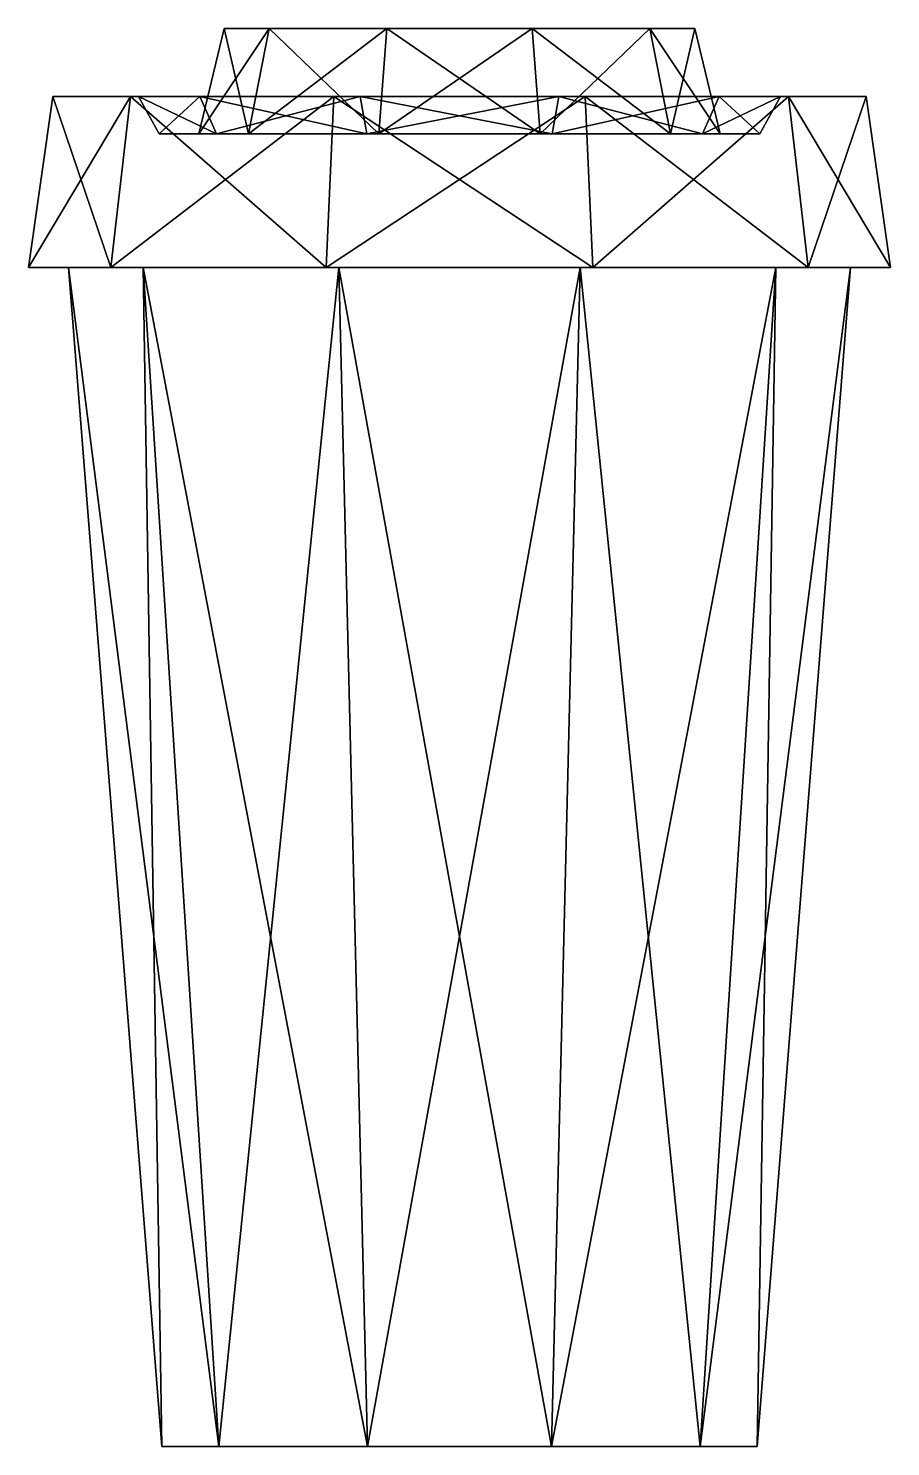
# Model space of a CAD drawing. Extents: x -55 to 55, y 0 to 181.
import ezdxf

# ---------------------------------------------------------------- set-up
doc = ezdxf.new("R2010")
doc.units = 0
doc.layers.add('coffeeCup01', color=250, linetype='CONTINUOUS')

msp = doc.modelspace()

# ---------------------------------------------------------------- meshes
at = {"layer": 'coffeeCup01'}
mesh = msp.add_polyface(dxfattribs=at)
corners = [(29.230553, 18.524536, 21.23724), (11.165078, 18.524536, 34.362576), (38.05, 0), (50, 150.724536), (30.783097, 0, -22.365229), (40.45085, 150.724536, -29.389263), (11.758097, 0, -36.1877), (15.45085, 150.724536, -47.552826), (-11.758097, 0, -36.1877), (-15.45085, 150.724536, -47.552826), (-30.783097, 0, -22.365229), (-40.45085, 150.724536, -29.389263), (-38.05, 0), (-50, 150.724536), (-30.783097, 0, 22.365229), (-40.45085, 150.724536, 29.389263), (-11.758097, 0, 36.1877), (-15.45085, 150.724536, 47.552826), (11.758097, 0, 36.1877), (15.45085, 150.724536, 47.552826), (30.783097, 0, 22.365229), (40.45085, 150.724536, 29.389263), (55.140308, 150.724536), (44.609446, 150.724536, -32.41066), (17.039292, 150.724536, -52.441549), (-17.039292, 150.724536, -52.441549), (-44.609446, 150.724536, -32.41066), (-55.140308, 150.724536), (-44.609446, 150.724536, 32.41066), (-17.039292, 150.724536, 52.441549), (17.039292, 150.724536, 52.441549), (44.609446, 150.724536, 32.41066), (36.13095, 18.524536), (29.230553, 18.524536, -21.23724), (11.165078, 18.524536, -34.362576), (-11.165078, 18.524536, -34.362576), (-29.230553, 18.524536, -21.23724), (-36.13095, 18.524536), (-29.230553, 18.524536, 21.23724), (-11.165078, 18.524536, 34.362576), (51.99731, 172.612581), (42.066708, 172.612581, -30.563252), (16.068053, 172.612581, -49.452381), (-16.068053, 172.612581, -49.452381), (-42.066708, 172.612581, -30.563252), (-51.99731, 172.612581), (-42.066708, 172.612581, 30.563252), (-16.068053, 172.612581, 49.452381), (16.068053, 172.612581, 49.452381), (42.066708, 172.612581, 30.563252), (41.062103, 172.612581), (33.219939, 172.612581, -24.135699), (12.688888, 172.612581, -39.052381), (-12.688888, 172.612581, -39.052381), (-33.219939, 172.612581, -24.135699), (-41.062103, 172.612581), (-33.219939, 172.612581, 24.135699), (-12.688888, 172.612581, 39.052381), (12.688888, 172.612581, 39.052381), (33.219939, 172.612581, 24.135699), (38.393067, 167.812581), (31.060643, 167.812581, -22.566878), (11.86411, 167.812581, -36.513976), (-11.86411, 167.812581, -36.513976), (-31.060643, 167.812581, -22.566878), (-38.393067, 167.812581), (-31.060643, 167.812581, 22.566878), (-11.86411, 167.812581, 36.513976), (11.86411, 167.812581, 36.513976), (31.060643, 167.812581, 22.566878), (33.346048, 167.812581), (26.977519, 167.812581, -19.600315), (10.304495, 167.812581, -31.713976), (-10.304495, 167.812581, -31.713976), (-26.977519, 167.812581, -19.600315), (-33.346048, 167.812581), (-26.977519, 167.812581, 19.600315), (-10.304495, 167.812581, 31.713976), (10.304495, 167.812581, 31.713976), (26.977519, 167.812581, 19.600315), (30.078135, 181.312581), (24.333723, 181.312581, -17.679484), (9.294655, 181.312581, -28.606006), (-9.294655, 181.312581, -28.606006), (-24.333723, 181.312581, -17.679484), (-30.078135, 181.312581), (-24.333723, 181.312581, 17.679484), (-9.294655, 181.312581, 28.606006), (9.294655, 181.312581, 28.606006), (24.333723, 181.312581, 17.679484)]
mesh.append_faces([[corners[k] for k in face] for face in [(20, 2, 4), (2, 3, 5), (18, 19, 21), (16, 20, 6), (4, 5, 7), (20, 21, 3), (20, 16, 18), (6, 7, 9), (3, 22, 23), (6, 8, 10), (8, 9, 11), (5, 23, 24), (12, 14, 16), (10, 11, 13), (7, 24, 25), (9, 25, 26), (12, 13, 15), (11, 26, 27), (13, 27, 28), (14, 15, 17), (15, 28, 29), (17, 29, 30), (16, 17, 19), (19, 30, 31), (21, 31, 22), (88, 86, 85), (86, 88, 87), (84, 83, 82), (85, 81, 80), (81, 85, 84), (28, 46, 47), (29, 47, 48), (30, 48, 49), (31, 49, 40), (22, 40, 41), (23, 41, 42), (24, 42, 43), (25, 43, 44), (26, 44, 45), (27, 45, 46), (46, 56, 57), (47, 57, 58), (48, 58, 59), (49, 59, 50), (40, 50, 51), (41, 51, 52), (42, 52, 53), (43, 53, 54), (44, 54, 55), (45, 55, 56), (56, 66, 67), (57, 67, 68), (58, 68, 69), (59, 69, 60), (50, 60, 61), (51, 61, 62), (52, 62, 63), (53, 63, 64), (54, 64, 65), (55, 65, 66), (66, 76, 77), (67, 77, 78), (68, 78, 79), (69, 79, 70), (60, 70, 71), (61, 71, 72), (62, 72, 73), (63, 73, 74), (64, 74, 75), (65, 75, 76), (76, 86, 87), (77, 87, 88), (78, 88, 89), (79, 89, 80), (70, 80, 81), (71, 81, 82), (72, 82, 83), (73, 83, 84), (74, 84, 85), (75, 85, 86), (20, 4, 6), (2, 5, 4), (18, 21, 20), (16, 6, 12), (4, 7, 6), (20, 3, 2), (6, 9, 8), (3, 23, 5), (6, 10, 12), (8, 11, 10), (5, 24, 7), (10, 13, 12), (7, 25, 9), (9, 26, 11), (12, 15, 14), (11, 27, 13), (13, 28, 15), (14, 17, 16), (15, 29, 17), (17, 30, 19), (16, 19, 18), (19, 31, 21), (21, 22, 3), (88, 85, 89), (85, 80, 89), (81, 84, 82), (28, 47, 29), (29, 48, 30), (30, 49, 31), (31, 40, 22), (22, 41, 23), (23, 42, 24), (24, 43, 25), (25, 44, 26), (26, 45, 27), (27, 46, 28), (46, 57, 47), (47, 58, 48), (48, 59, 49), (49, 50, 40), (40, 51, 41), (41, 52, 42), (42, 53, 43), (43, 54, 44), (44, 55, 45), (45, 56, 46), (56, 67, 57), (57, 68, 58), (58, 69, 59), (59, 60, 50), (50, 61, 51), (51, 62, 52), (52, 63, 53), (53, 64, 54), (54, 65, 55), (55, 66, 56), (66, 77, 67), (67, 78, 68), (68, 79, 69), (69, 70, 60), (60, 71, 61), (61, 72, 62), (62, 73, 63), (63, 74, 64), (64, 75, 65), (65, 76, 66), (76, 87, 77), (77, 88, 78), (78, 89, 79), (79, 80, 70), (70, 81, 71), (71, 82, 72), (72, 83, 73), (73, 84, 74), (74, 85, 75), (75, 86, 76)]])

doc.saveas('drawing.dxf')
